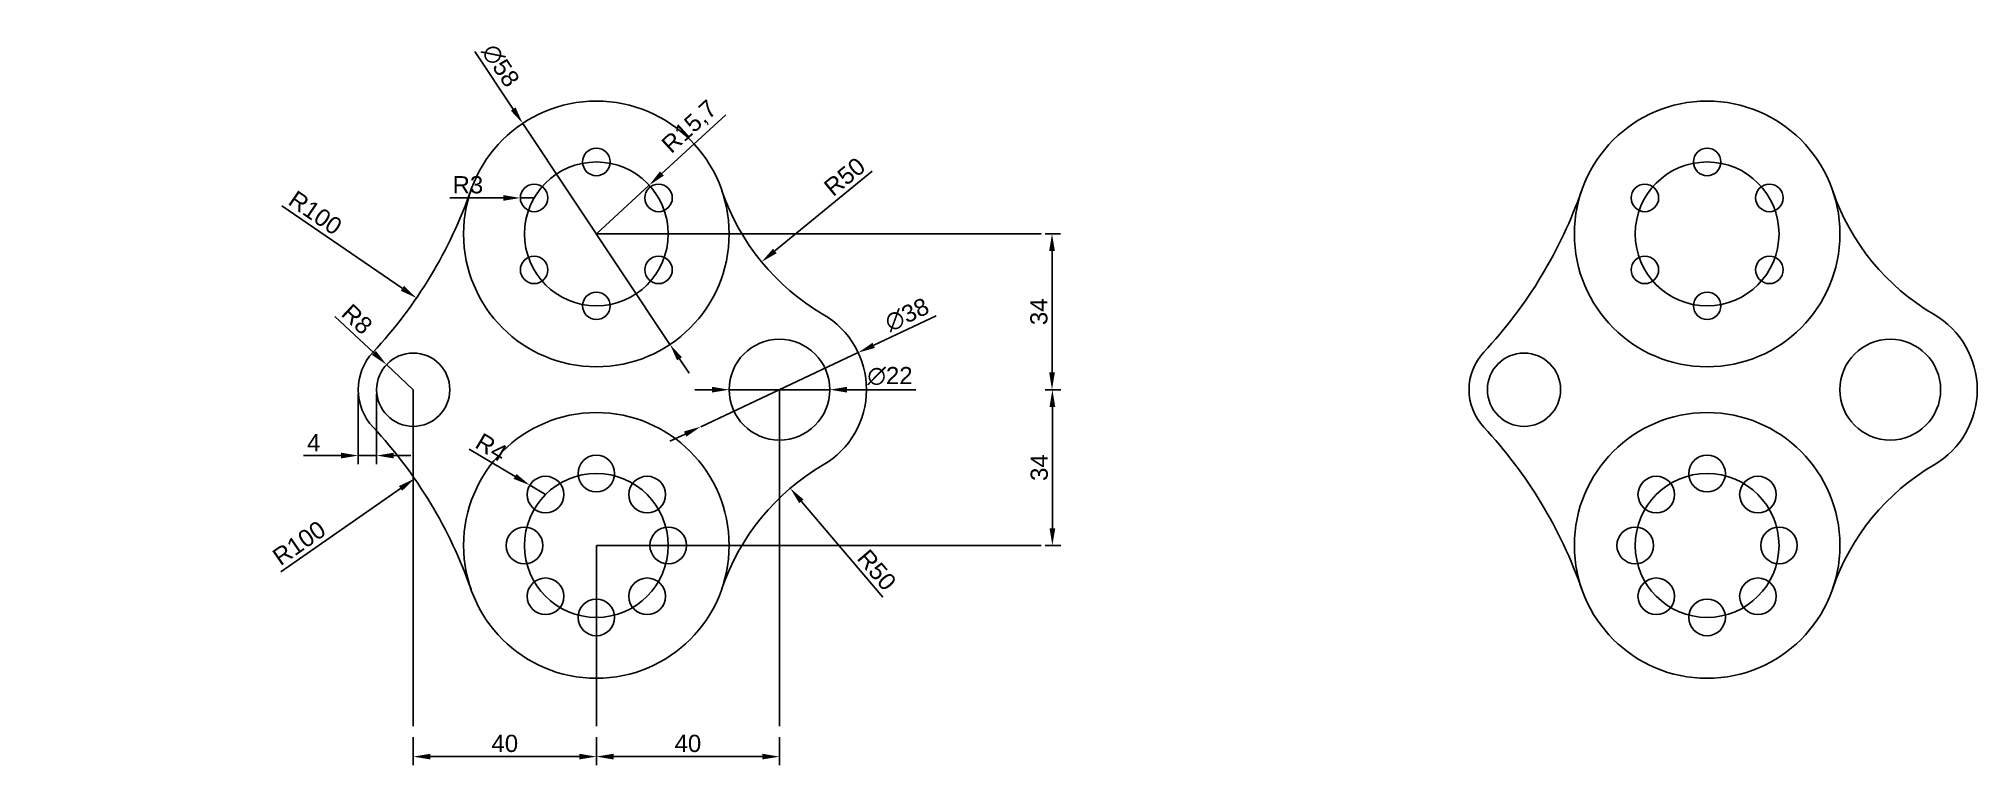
# Model space of a CAD drawing. Header units: millimetres. Extents: x 2630 to 3054, y 1641 to 1799.
import ezdxf

# ---------------------------------------------------------------- set-up
doc = ezdxf.new("R2010")
doc.units = ezdxf.units.MM
doc.layers.add('measure', color=3, linetype='Continuous')
doc.styles.get("Standard").update_dxf_attribs({"font": 'arial.ttf'})
doc.dimstyles.new('ISO-25', dxfattribs={"dimscale": 1.5, "dimtxt": 2.5, "dimasz": 2.5, "dimexe": 1.25, "dimexo": 0.625, "dimtad": 1, "dimtxsty": 'Standard', "dimcen": 2.5, "dimadec": 0, "dimazin": 0, "dimtfac": 1, "dimtmove": 0, "dimatfit": 3, "dimfxl": 1, "dimarcsym": 0})

# ---------------------------------------------------------------- blocks, each defined once
blk = doc.blocks.new('*D3')
at = {"layer": 'Defpoints', "color": 0, "transparency": 16777216}
for p in [(2735.98, 1780.85), (2768.15, 1732.59)]:
    blk.add_point(p, dxfattribs=at)
at = {"layer": 'measure', "color": 0, "lineweight": -2, "transparency": 16777216}
for p, q in [((2725.54, 1796.52), (2733.9, 1783.97)), ((2768.15, 1732.59), (2735.98, 1780.85)), ((2770.23, 1729.47), (2772.31, 1726.35))]:
    blk.add_line(p, q, dxfattribs=at)
at = {"layer": 'measure', "color": 0, "transparency": 16777216}
for points in [[(2734.42, 1784.32), (2733.38, 1783.62), (2735.98, 1780.85)], [(2770.75, 1729.82), (2769.71, 1729.12), (2768.15, 1732.59)]]:
    blk.add_solid(points, dxfattribs=at)
at = {"layer": 'measure', "color": 0, "transparency": 16777216, "insert": (2731.14, 1793.45), "char_height": 3.75, "attachment_point": 5, "rotation": 303.6887}
blk.add_mtext('∅58', dxfattribs=at)
blk = doc.blocks.new('*D4')
at = {"layer": 'Defpoints', "color": 0, "transparency": 16777216}
for p in [(2826.8, 1782.34), (2788.16, 1750.61)]:
    blk.add_point(p, dxfattribs=at)
at = {"layer": 'measure', "color": 0, "lineweight": -2, "transparency": 16777216}
blk.add_line((2812.3, 1770.43), (2791.06, 1752.99), dxfattribs=at)
at = {"layer": 'measure', "color": 0, "transparency": 16777216}
blk.add_solid([(2790.66, 1753.47), (2791.46, 1752.5), (2788.16, 1750.61)], dxfattribs=at)
at = {"layer": 'measure', "color": 0, "transparency": 16777216, "insert": (2806.3, 1769.2), "char_height": 3.75, "attachment_point": 5, "rotation": 39.3991}
blk.add_mtext('R50', dxfattribs=at)
blk = doc.blocks.new('*D5')
at = {"layer": 'Defpoints', "color": 0, "transparency": 16777216}
for p in [(2630.27, 1799.23), (2712.78, 1742.72)]:
    blk.add_point(p, dxfattribs=at)
at = {"layer": 'measure', "color": 0, "lineweight": -2, "transparency": 16777216}
blk.add_line((2683.4, 1762.84), (2709.68, 1744.84), dxfattribs=at)
at = {"layer": 'measure', "color": 0, "transparency": 16777216}
blk.add_solid([(2710.04, 1745.36), (2709.33, 1744.32), (2712.78, 1742.72)], dxfattribs=at)
at = {"layer": 'measure', "color": 0, "transparency": 16777216, "insert": (2690.68, 1761.31), "char_height": 3.75, "attachment_point": 5, "rotation": 325.5927}
blk.add_mtext('R100', dxfattribs=at)
blk = doc.blocks.new('*D6')
at = {"layer": 'Defpoints', "color": 0, "transparency": 16777216}
for p in [(2712.37, 1703.3), (2630.27, 1646.21)]:
    blk.add_point(p, dxfattribs=at)
at = {"layer": 'measure', "color": 0, "lineweight": -2, "transparency": 16777216}
blk.add_line((2683.14, 1682.98), (2709.29, 1701.16), dxfattribs=at)
at = {"layer": 'measure', "color": 0, "transparency": 16777216}
blk.add_solid([(2708.94, 1701.68), (2709.65, 1700.65), (2712.37, 1703.3)], dxfattribs=at)
at = {"layer": 'measure', "color": 0, "transparency": 16777216, "insert": (2687.15, 1689.24), "char_height": 3.75, "attachment_point": 5, "rotation": 34.815}
blk.add_mtext('R100', dxfattribs=at)
blk = doc.blocks.new('*D7')
at = {"layer": 'Defpoints', "color": 0, "transparency": 16777216}
for p in [(2794.43, 1701.2), (2826.8, 1663.1)]:
    blk.add_point(p, dxfattribs=at)
at = {"layer": 'measure', "color": 0, "lineweight": -2, "transparency": 16777216}
blk.add_line((2814.65, 1677.4), (2796.85, 1698.34), dxfattribs=at)
at = {"layer": 'measure', "color": 0, "transparency": 16777216}
blk.add_solid([(2797.33, 1698.75), (2796.38, 1697.94), (2794.43, 1701.2)], dxfattribs=at)
at = {"layer": 'measure', "color": 0, "transparency": 16777216, "insert": (2813.32, 1683.37), "char_height": 3.75, "attachment_point": 5, "rotation": 310.3491}
blk.add_mtext('R50', dxfattribs=at)
blk = doc.blocks.new('*D8')
at = {"layer": 'Defpoints', "color": 0, "transparency": 16777216}
for p in [(2763.62, 1767.35), (2752.07, 1756.72)]:
    blk.add_point(p, dxfattribs=at)
at = {"layer": 'measure', "color": 0, "lineweight": -2, "transparency": 16777216}
for p, q in [((2780.33, 1782.73), (2766.38, 1769.89)), ((2752.07, 1756.72), (2763.62, 1767.35))]:
    blk.add_line(p, q, dxfattribs=at)
at = {"layer": 'measure', "color": 0, "transparency": 16777216}
blk.add_solid([(2765.96, 1770.35), (2766.8, 1769.43), (2763.62, 1767.35)], dxfattribs=at)
at = {"layer": 'measure', "color": 0, "transparency": 16777216, "insert": (2772.57, 1779.93), "char_height": 3.75, "attachment_point": 5, "rotation": 42.6218}
blk.add_mtext('R15,7', dxfattribs=at)
blk = doc.blocks.new('*D11')
at = {"layer": 'Defpoints', "color": 0, "transparency": 16777216}
for p in [(2712.07, 1647.83), (2752.07, 1647.83), (2752.07, 1642.63)]:
    blk.add_point(p, dxfattribs=at)
at = {"layer": 'measure', "color": 0, "lineweight": -2, "transparency": 16777216}
for p, q in [((2712.07, 1646.89), (2712.07, 1640.76)), ((2752.07, 1646.89), (2752.07, 1640.76)), ((2715.82, 1642.63), (2748.32, 1642.63))]:
    blk.add_line(p, q, dxfattribs=at)
at = {"layer": 'measure', "color": 0, "transparency": 16777216}
for points in [[(2715.82, 1643.26), (2715.82, 1642.01), (2712.07, 1642.63)], [(2748.32, 1643.26), (2748.32, 1642.01), (2752.07, 1642.63)]]:
    blk.add_solid(points, dxfattribs=at)
at = {"layer": 'measure', "color": 0, "transparency": 16777216, "insert": (2732.07, 1645.49), "char_height": 3.75, "attachment_point": 5}
blk.add_mtext('40', dxfattribs=at)
blk = doc.blocks.new('*D12')
at = {"layer": 'Defpoints', "color": 0, "transparency": 16777216}
for p in [(2752.07, 1647.83), (2792.07, 1647.83), (2792.07, 1642.63)]:
    blk.add_point(p, dxfattribs=at)
at = {"layer": 'measure', "color": 0, "lineweight": -2, "transparency": 16777216}
for p, q in [((2752.07, 1646.89), (2752.07, 1640.76)), ((2792.07, 1646.89), (2792.07, 1640.76)), ((2755.82, 1642.63), (2788.32, 1642.63))]:
    blk.add_line(p, q, dxfattribs=at)
at = {"layer": 'measure', "color": 0, "transparency": 16777216}
for points in [[(2755.82, 1643.26), (2755.82, 1642.01), (2752.07, 1642.63)], [(2788.32, 1643.26), (2788.32, 1642.01), (2792.07, 1642.63)]]:
    blk.add_solid(points, dxfattribs=at)
at = {"layer": 'measure', "color": 0, "transparency": 16777216, "insert": (2772.07, 1645.49), "char_height": 3.75, "attachment_point": 5}
blk.add_mtext('40', dxfattribs=at)
blk = doc.blocks.new('*D13')
at = {"layer": 'Defpoints', "color": 0, "transparency": 16777216}
for p in [(2700.07, 1722.72), (2704.07, 1722.72), (2700.07, 1708.34)]:
    blk.add_point(p, dxfattribs=at)
at = {"layer": 'measure', "color": 0, "lineweight": -2, "transparency": 16777216}
for p, q in [((2700.07, 1721.78), (2700.07, 1706.47)), ((2704.07, 1721.78), (2704.07, 1706.47)), ((2696.32, 1708.34), (2688.1, 1708.34)), ((2704.07, 1708.34), (2700.07, 1708.34)), ((2707.82, 1708.34), (2711.57, 1708.34))]:
    blk.add_line(p, q, dxfattribs=at)
at = {"layer": 'measure', "color": 0, "transparency": 16777216}
for points in [[(2696.32, 1708.97), (2696.32, 1707.72), (2700.07, 1708.34)], [(2707.82, 1708.97), (2707.82, 1707.72), (2704.07, 1708.34)]]:
    blk.add_solid(points, dxfattribs=at)
at = {"layer": 'measure', "color": 0, "transparency": 16777216, "insert": (2690.33, 1711.15), "char_height": 3.75, "attachment_point": 5}
blk.add_mtext('4', dxfattribs=at)
blk = doc.blocks.new('*D14')
at = {"layer": 'Defpoints', "color": 0, "transparency": 16777216}
for p in [(2849.21, 1756.72), (2849.21, 1722.72), (2851.6, 1722.72)]:
    blk.add_point(p, dxfattribs=at)
at = {"layer": 'measure', "color": 0, "lineweight": -2, "transparency": 16777216}
for p, q in [((2850.14, 1756.72), (2853.48, 1756.72)), ((2851.6, 1752.97), (2851.6, 1726.47)), ((2850.14, 1722.72), (2853.48, 1722.72))]:
    blk.add_line(p, q, dxfattribs=at)
at = {"layer": 'measure', "color": 0, "transparency": 16777216}
for points in [[(2850.98, 1752.97), (2852.23, 1752.97), (2851.6, 1756.72)], [(2850.98, 1726.47), (2852.23, 1726.47), (2851.6, 1722.72)]]:
    blk.add_solid(points, dxfattribs=at)
at = {"layer": 'measure', "color": 0, "transparency": 16777216, "insert": (2848.75, 1739.72), "char_height": 3.75, "attachment_point": 5, "rotation": 90}
blk.add_mtext('34', dxfattribs=at)
blk = doc.blocks.new('*D15')
at = {"layer": 'Defpoints', "color": 0, "transparency": 16777216}
for p in [(2849.21, 1722.72), (2849.21, 1688.72), (2851.68, 1688.72)]:
    blk.add_point(p, dxfattribs=at)
at = {"layer": 'measure', "color": 0, "lineweight": -2, "transparency": 16777216}
for p, q in [((2850.14, 1722.72), (2853.56, 1722.72)), ((2851.68, 1718.97), (2851.68, 1692.47)), ((2850.14, 1688.72), (2853.56, 1688.72))]:
    blk.add_line(p, q, dxfattribs=at)
at = {"layer": 'measure', "color": 0, "transparency": 16777216}
for points in [[(2851.06, 1718.97), (2852.31, 1718.97), (2851.68, 1722.72)], [(2851.06, 1692.47), (2852.31, 1692.47), (2851.68, 1688.72)]]:
    blk.add_solid(points, dxfattribs=at)
at = {"layer": 'measure', "color": 0, "transparency": 16777216, "insert": (2848.83, 1705.72), "char_height": 3.75, "attachment_point": 5, "rotation": 90}
blk.add_mtext('34', dxfattribs=at)
blk = doc.blocks.new('*D16')
at = {"layer": 'Defpoints', "color": 0, "transparency": 16777216}
for p in [(2781.07, 1722.72), (2803.07, 1722.72)]:
    blk.add_point(p, dxfattribs=at)
at = {"layer": 'measure', "color": 0, "lineweight": -2, "transparency": 16777216}
for p, q in [((2777.32, 1722.72), (2773.57, 1722.72)), ((2781.07, 1722.72), (2803.07, 1722.72)), ((2821.86, 1722.72), (2806.82, 1722.72))]:
    blk.add_line(p, q, dxfattribs=at)
at = {"layer": 'measure', "color": 0, "transparency": 16777216}
for points in [[(2777.32, 1723.34), (2777.32, 1722.09), (2781.07, 1722.72)], [(2806.82, 1723.34), (2806.82, 1722.09), (2803.07, 1722.72)]]:
    blk.add_solid(points, dxfattribs=at)
at = {"layer": 'measure', "color": 0, "transparency": 16777216, "insert": (2816.21, 1725.68), "char_height": 3.75, "attachment_point": 5}
blk.add_mtext('∅22', dxfattribs=at)
blk = doc.blocks.new('*D17')
at = {"layer": 'Defpoints', "color": 0, "transparency": 16777216}
for p in [(2809.26, 1730.8), (2774.87, 1714.64)]:
    blk.add_point(p, dxfattribs=at)
at = {"layer": 'measure', "color": 0, "lineweight": -2, "transparency": 16777216}
for p, q in [((2826.31, 1738.81), (2812.66, 1732.4)), ((2774.87, 1714.64), (2809.26, 1730.8)), ((2771.48, 1713.04), (2768.09, 1711.45))]:
    blk.add_line(p, q, dxfattribs=at)
at = {"layer": 'measure', "color": 0, "transparency": 16777216}
for points in [[(2812.39, 1732.96), (2812.92, 1731.83), (2809.26, 1730.8)], [(2771.21, 1713.61), (2771.74, 1712.48), (2774.87, 1714.64)]]:
    blk.add_solid(points, dxfattribs=at)
at = {"layer": 'measure', "color": 0, "transparency": 16777216, "insert": (2819.92, 1739.08), "char_height": 3.75, "attachment_point": 5, "rotation": 25.1717}
blk.add_mtext('∅38', dxfattribs=at)
blk = doc.blocks.new('*D18')
at = {"layer": 'Defpoints', "color": 0, "transparency": 16777216}
for p in [(2706.23, 1728.18), (2712.07, 1722.72)]:
    blk.add_point(p, dxfattribs=at)
at = {"layer": 'measure', "color": 0, "lineweight": -2, "transparency": 16777216}
for p, q in [((2694.96, 1738.72), (2703.49, 1730.75)), ((2712.07, 1722.72), (2706.23, 1728.18))]:
    blk.add_line(p, q, dxfattribs=at)
at = {"layer": 'measure', "color": 0, "transparency": 16777216}
blk.add_solid([(2703.91, 1731.2), (2703.06, 1730.29), (2706.23, 1728.18)], dxfattribs=at)
at = {"layer": 'measure', "color": 0, "transparency": 16777216, "insert": (2699.8, 1738.1), "char_height": 3.75, "attachment_point": 5, "rotation": 316.9126}
blk.add_mtext('R8', dxfattribs=at)
blk = doc.blocks.new('*D19')
at = {"layer": 'Defpoints', "color": 0, "transparency": 16777216}
for p in [(2735.47, 1764.57), (2738.47, 1764.57)]:
    blk.add_point(p, dxfattribs=at)
at = {"layer": 'measure', "color": 0, "lineweight": -2, "transparency": 16777216}
for p, q in [((2720.05, 1764.57), (2731.72, 1764.57)), ((2738.47, 1764.57), (2735.47, 1764.57))]:
    blk.add_line(p, q, dxfattribs=at)
at = {"layer": 'measure', "color": 0, "transparency": 16777216}
blk.add_solid([(2731.72, 1765.19), (2731.72, 1763.94), (2735.47, 1764.57)], dxfattribs=at)
at = {"layer": 'measure', "color": 0, "transparency": 16777216, "insert": (2724.01, 1767.42), "char_height": 3.75, "attachment_point": 5}
blk.add_mtext('R3', dxfattribs=at)
blk = doc.blocks.new('*D20')
at = {"layer": 'Defpoints', "color": 0, "transparency": 16777216}
for p in [(2737.53, 1701.87), (2740.97, 1699.82)]:
    blk.add_point(p, dxfattribs=at)
at = {"layer": 'measure', "color": 0, "lineweight": -2, "transparency": 16777216}
for p, q in [((2724.29, 1709.75), (2734.31, 1703.79)), ((2740.97, 1699.82), (2737.53, 1701.87))]:
    blk.add_line(p, q, dxfattribs=at)
at = {"layer": 'measure', "color": 0, "transparency": 16777216}
blk.add_solid([(2734.63, 1704.32), (2733.99, 1703.25), (2737.53, 1701.87)], dxfattribs=at)
at = {"layer": 'measure', "color": 0, "transparency": 16777216, "insert": (2729.13, 1710.14), "char_height": 3.75, "attachment_point": 5, "rotation": 329.2234}
blk.add_mtext('R4', dxfattribs=at)

msp = doc.modelspace()

# ---------------------------------------------------------------- linework, layer by layer
for centre, radius in [((2752.069, 1756.719), 29), ((2994.7, 1756.719), 29), ((2752.069, 1772.419), 3), ((2994.7, 1772.419), 3), ((2752.069, 1756.719), 15.7), ((2994.7, 1756.719), 15.7), ((2738.472, 1764.569), 3), ((2765.665, 1764.569), 3), ((2981.103, 1764.569), 3), ((3008.297, 1764.569), 3), ((2738.472, 1748.869), 3), ((2765.665, 1748.869), 3), ((2981.103, 1748.869), 3), ((3008.297, 1748.869), 3), ((2752.069, 1741.019), 3), ((2994.7, 1741.019), 3), ((2792.069, 1722.719), 11), ((3034.7, 1722.719), 11), ((2712.069, 1722.719), 8), ((2954.7, 1722.719), 8), ((2752.069, 1688.719), 29), ((2994.7, 1688.719), 29), ((2752.069, 1704.419), 4), ((2994.7, 1704.419), 4), ((2752.069, 1688.719), 15.7), ((2740.967, 1699.821), 4), ((2763.17, 1699.821), 4), ((2994.7, 1688.719), 15.7), ((2983.598, 1699.821), 4), ((3005.802, 1699.821), 4), ((2736.369, 1688.719), 4), ((2767.769, 1688.719), 4), ((2979, 1688.719), 4), ((3010.4, 1688.719), 4), ((2740.967, 1677.618), 4), ((2763.17, 1677.618), 4), ((2983.598, 1677.618), 4), ((3005.802, 1677.618), 4), ((2752.069, 1673.019), 4), ((2994.7, 1673.019), 4)]:
    msp.add_circle(centre, radius)
for centre, radius, start, end in [((2630.274, 1799.228), 100, 316.91255, 340.76004), ((2826.798, 1782.342), 50, 198.92551, 239.77986), ((2872.905, 1799.228), 100, 316.91255, 340.76004), ((3069.429, 1782.342), 50, 198.92551, 239.77986), ((2792.069, 1722.719), 19, 300.22014, 59.77986), ((3034.7, 1722.719), 19, 300.22014, 59.77986), ((2712.069, 1722.719), 12, 136.91255, 223.08745), ((2954.7, 1722.719), 12, 136.91255, 223.08745), ((2630.274, 1646.21), 100, 19.23996, 43.08745), ((2872.905, 1646.21), 100, 19.23996, 43.08745), ((2826.798, 1663.096), 50, 120.22014, 161.07449), ((3069.429, 1663.096), 50, 120.22014, 161.07449)]:
    msp.add_arc(centre, radius, start, end)
at = {"layer": 'measure'}
for p, q in [((2752.069, 1756.719), (2849.206, 1756.719)), ((2712.069, 1722.719), (2712.069, 1649.249)), ((2792.069, 1649.249), (2792.069, 1722.719)), ((2752.069, 1688.719), (2752.069, 1649.249)), ((2849.206, 1688.719), (2752.069, 1688.719))]:
    msp.add_line(p, q, dxfattribs=at)

# ---------------------------------------------------------------- dimensions: what is measured, and where the dimension line sits
for center, mpoint, picture, middle in [((2630.274, 1799.228), (2712.778, 1742.721), '*D5', (2689.069, 1758.959)), ((2826.798, 1782.342), (2788.161, 1750.606), '*D4', (2808.115, 1766.996)), ((2630.274, 1646.21), (2712.374, 1703.303), '*D6', (2688.781, 1686.897)), ((2826.798, 1663.096), (2794.426, 1701.202), '*D7', (2811.145, 1681.522))]:
    dim = msp.add_radius_dim(center=center, mpoint=mpoint, dimstyle='ISO-25', dxfattribs=at)
    dim.commit()
    dim.dimension.update_dxf_attribs({"geometry": picture, "text_midpoint": middle, "dimtype": 164})
for p1, p2, picture, middle in [((2768.154, 1732.589), (2735.983, 1780.849), '*D3', (2731.14, 1793.445)), ((2774.873, 1714.638), (2809.264, 1730.8), '*D17', (2819.923, 1739.077)), ((2781.069, 1722.719), (2803.069, 1722.719), '*D16', (2816.213, 1725.676))]:
    dim = msp.add_diameter_dim_2p(p1=p1, p2=p2, dimstyle='ISO-25', dxfattribs=at)
    dim.commit()
    dim.dimension.update_dxf_attribs({"geometry": picture, "text_midpoint": middle})
for center, mpoint, picture, middle in [((2752.069, 1756.719), (2763.621, 1767.351), '*D8', (2772.573, 1779.925)), ((2738.472, 1764.569), (2735.472, 1764.569), '*D19', (2724.011, 1767.423)), ((2712.069, 1722.719), (2706.226, 1728.184), '*D18', (2699.802, 1738.099)), ((2740.967, 1699.821), (2737.53, 1701.868), '*D20', (2729.129, 1710.145))]:
    dim = msp.add_radius_dim(center=center, mpoint=mpoint, dimstyle='ISO-25', dxfattribs=at)
    dim.commit()
    dim.dimension.update_dxf_attribs({"geometry": picture, "text_midpoint": middle})
for base, p1, p2, picture, middle in [((2851.605, 1722.719), (2849.206, 1756.719), (2849.206, 1722.719), '*D14', (2848.751, 1739.719)), ((2851.684, 1688.719), (2849.206, 1722.719), (2849.206, 1688.719), '*D15', (2848.831, 1705.719))]:
    dim = msp.add_linear_dim(base=base, p1=p1, p2=p2, angle=90, dimstyle='ISO-25', dxfattribs=at)
    dim.commit()
    dim.dimension.update_dxf_attribs({"geometry": picture, "text_midpoint": middle})
for base, p1, p2, picture, middle in [((2700.069, 1708.341), (2704.069, 1722.719), (2700.069, 1722.719), '*D13', (2690.334, 1711.153)), ((2752.069, 1642.634), (2712.069, 1647.829), (2752.069, 1647.829), '*D11', (2732.069, 1645.486)), ((2792.069, 1642.634), (2752.069, 1647.829), (2792.069, 1647.829), '*D12', (2772.069, 1645.486))]:
    dim = msp.add_linear_dim(base=base, p1=p1, p2=p2, dimstyle='ISO-25', dxfattribs=at)
    dim.commit()
    dim.dimension.update_dxf_attribs({"geometry": picture, "text_midpoint": middle})

doc.saveas('drawing.dxf')
